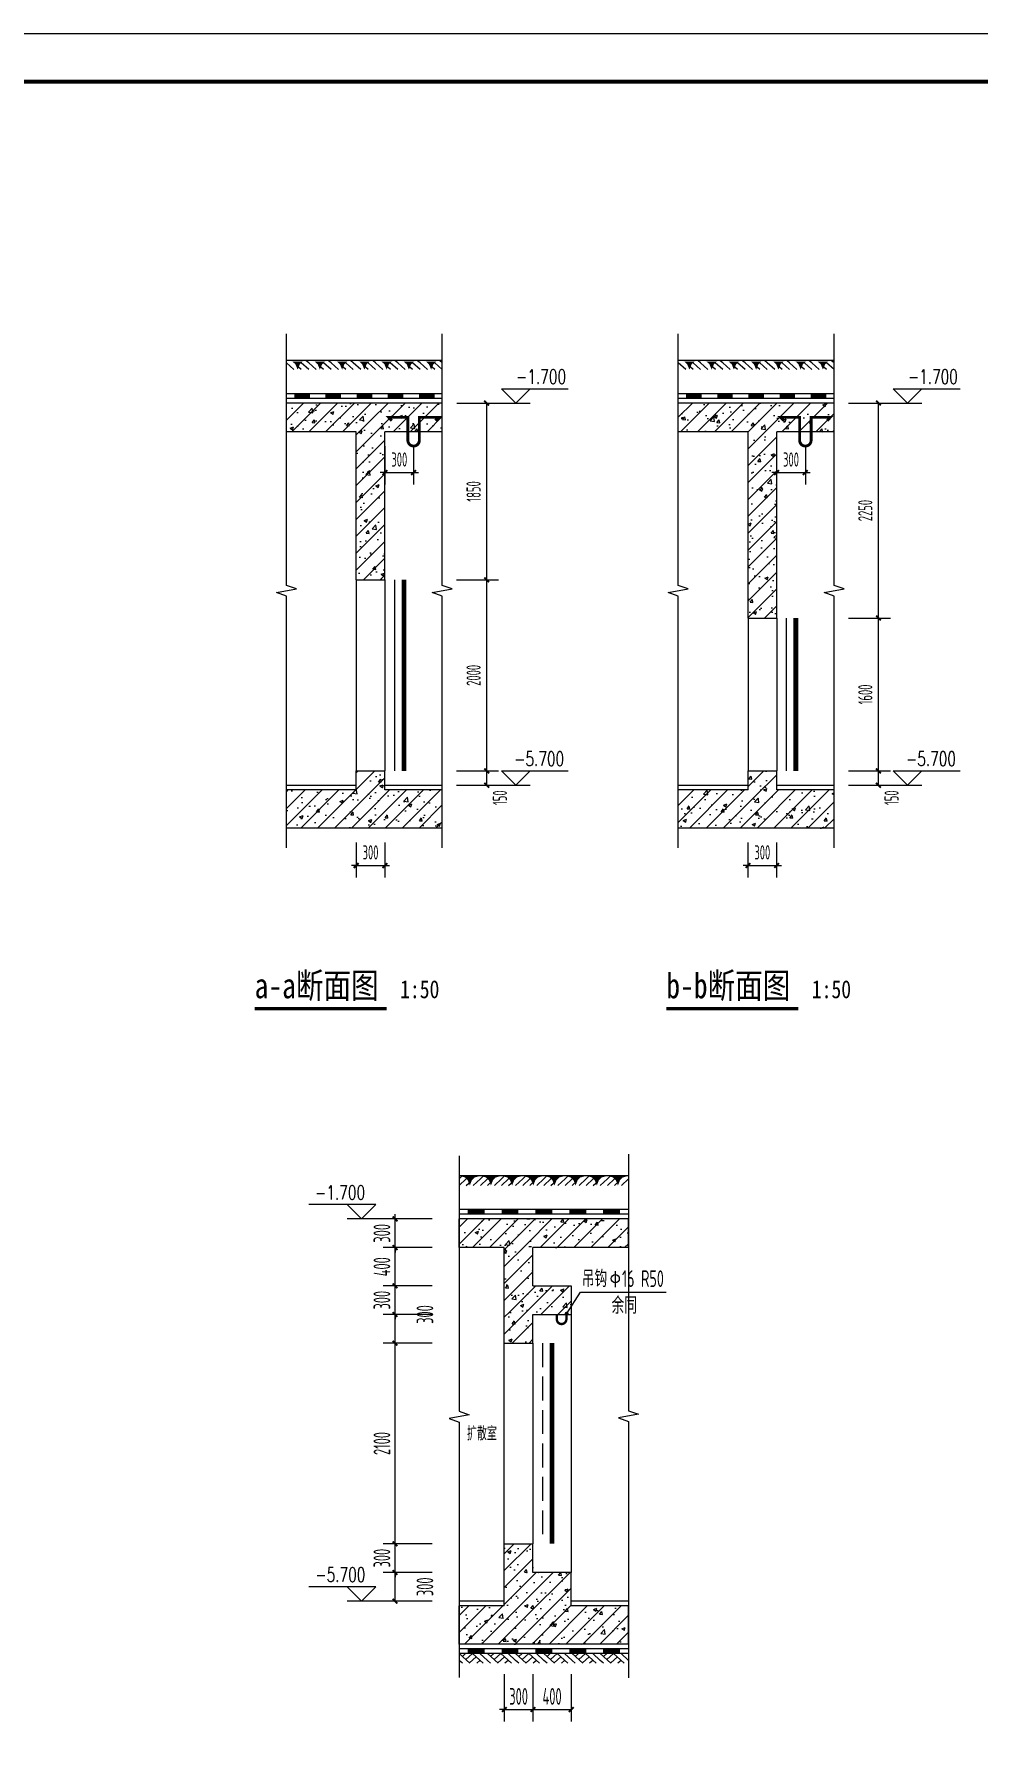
# Model space of a CAD drawing. Extents: x -473190 to 2138458, y -81875 to 2633646.
# Drawn here: x 1371582 to 1381456, y -10548 to 7225 of the extents above; entities that cross this region are included whole.
import ezdxf

# ---------------------------------------------------------------- set-up
doc = ezdxf.new("R2010")
doc.units = 0
doc.header["$LTSCALE"] = 1000
doc.linetypes.add('__DASH', pattern=[0.35, 0.25, -0.1])
for name, color, linetype in [('A-面层', 151, 'Continuous'), ('A_PLAN_DETAIL_zx', 41, 'Continuous'), ('DIM_LEAD', 3, 'Continuous'), ('DIM_SYMB', 3, 'Continuous'), ('ECA_TK', 7, 'Continuous'), ('PUB_DIM', 3, 'Continuous'), ('PUB_HATCH', 8, 'Continuous'), ('PUB_TEXT', 7, 'Continuous'), ('RF-M', 4, 'Continuous'), ('RF-QT', 30, 'Continuous'), ('RF-TC', 8, 'Continuous'), ('SURFACE', 6, 'Continuous'), ('tk', 7, 'Continuous'), ('TWT_DIM', 3, 'Continuous'), ('可见线', 7, 'Continuous')]:
    doc.layers.add(name, color=color, linetype=linetype)
doc.layers.add('RF-WZ', color=110, linetype='Continuous', lineweight=0)
doc.styles.add('_TCH_DIM', font='SIMPLEX', dxfattribs={"bigfont": 'GBCBIG'})
doc.styles.add('_TCH_DIM_T3', font='tssdeng.shx', dxfattribs={"width": 0.564706, "bigfont": '@@@tssdchn.shx'})
doc.styles.add('KING-1', font='GBENOR', dxfattribs={"bigfont": 'GBCBIG'})
doc.styles.add('TYDG_01', font='', dxfattribs={"width": 0.8})
doc.styles.add('TYDG_02', font='TSSDENG', dxfattribs={"width": 0.8, "bigfont": 'TSSDCHN'})
doc.styles.get('TYDG_01').set_extended_font_data('SimSun')
doc.dimstyles.new('_TCH_ARCH&&50', dxfattribs={"dimtxt": 175, "dimasz": 50, "dimexe": 125, "dimexo": 150, "dimgap": 50, "dimtad": 1, "dimdec": 0, "dimzin": 0, "dimdsep": 46, "dimtxsty": '_TCH_DIM_T3', "dimblk": 'ARCHTICK', "dimcen": 0.09, "dimclrt": 7, "dimazin": 2, "dimtfac": 1, "dimtdec": 0, "dimtix": 1, "dimtmove": 2, "dimatfit": 3, "dimfxl": 0, "dimtolj": 1, "dimtzin": 0, "dimarcsym": 0})
doc.dimstyles.new('_TWT_ARCH&&50', dxfattribs={"dimtxt": 148.75, "dimasz": 50, "dimexe": 125, "dimexo": 150, "dimgap": 63.125, "dimtad": 1, "dimdec": 0, "dimzin": 0, "dimdsep": 46, "dimtxsty": '_TCH_DIM_T3', "dimblk": 'ARCHTICK', "dimcen": 0.09, "dimclrt": 7, "dimazin": 2, "dimtfac": 1, "dimtdec": 0, "dimtix": 1, "dimtmove": 2, "dimatfit": 3, "dimfxl": 0, "dimtolj": 1, "dimtzin": 0, "dimarcsym": 0})
pattern_1 = [(45, (-477544.96, -71625.69), (-88.388348, 88.388348), []), (50, (-477544.96, -71625.7), (358.63009, -31.376067), [37.5, -412.5]), (355, (-477544.96, -71625.7), (-69.37567, 376.09607), [30, -330]), (100.4514, (-477515.08, -71628.3), (289.25469, 344.71977), [31.870095, -350.571056]), (46.1842, (-477544.96, -71525.7), (533.62052, -82.75951), [56.25, -618.75]), (96.6356, (-477500.5, -71532.6), (467.33135, 487.05894), [47.80514, -525.8565]), (351.1842, (-477544.96, -71525.7), (467.33097, 487.0593), [45, -495]), (21, (-477494.96, -71550.7), (298.453526, -201.309445), [37.5, -412.5]), (326, (-477494.96, -71550.7), (121.657666, 362.57502), [30, -330]), (71.4514, (-477470.1, -71567.47), (420.111314, 161.26525), [31.870095, -350.571056]), (37.5, (-477544.96, -71625.69), (6.079928, 166.446927), [0, -326, 0, -335, 0, -331.25]), (7.5, (-477544.96, -71625.69), (131.534769, 197.205856), [0, -191, 0, -318.5, 0, -126.25]), (327.5, (-477656.46, -71625.69), (266.911218, -11.277436), [0, -125, 0, -390, 0, -517.5]), (317.5, (-477706.46, -71625.7), (291.593085, 50.05249), [0, -162.5, 0, -259, 0, -367.5])]

# ---------------------------------------------------------------- blocks, each defined once
blk = doc.blocks.new('10B_A1E图框')
at = {"layer": 'ECA_TK'}
blk.add_lwpolyline([(0, 0), (841, 0), (841, 594), (0, 594)], close=True, dxfattribs=at)
at = {"layer": 'ECA_TK', "const_width": 0.8}
blk.add_lwpolyline([(831, 10), (831, 584), (18, 584), (18, 10)], close=True, dxfattribs=at)
blk = doc.blocks.new('_ArchTick')
at = {"color": 0, "linetype": 'ByBlock', "const_width": 0.4}
blk.add_lwpolyline([(-0.5, -0.5), (0.5, 0.5)], dxfattribs=at)
blk = doc.blocks.new('*D2060')
at = {"layer": 'Defpoints', "color": 0, "linetype": 'ByBlock', "transparency": 16777216}
for p in [(1375358, -5178), (1375898, -5178), (1375898, -5478)]:
    blk.add_point(p, dxfattribs=at)
at = {"layer": 'PUB_DIM', "color": 0, "linetype": 'ByBlock', "lineweight": -2, "transparency": 16777216}
for p, q in [((1375358, -5178), (1375358, -5128)), ((1375748, -5178), (1375233, -5178)), ((1375358, -5478), (1375358, -5178)), ((1375748, -5478), (1375233, -5478)), ((1375358, -5478), (1375358, -5528))]:
    blk.add_line(p, q, dxfattribs=at)
at = {"layer": 'PUB_DIM', "color": 0, "linetype": 'ByBlock', "lineweight": -2, "transparency": 16777216, "xscale": 50, "yscale": 50, "zscale": 50}
for p, rotation in [((1375358, -5178), 270), ((1375358, -5478), 90)]:
    blk.add_blockref('_ArchTick', p, dxfattribs=dict(at, rotation=rotation))
at = {"layer": 'PUB_DIM', "color": 7, "linetype": 'ByBlock', "transparency": 16777216, "insert": (1375221, -5328), "char_height": 175, "attachment_point": 5, "rotation": 90, "style": '_TCH_DIM_T3'}
blk.add_mtext('\\A1;300', dxfattribs=at)
blk = doc.blocks.new('*D2061')
at = {"layer": 'Defpoints', "color": 0, "linetype": 'ByBlock', "transparency": 16777216}
for p in [(1375358, -5478), (1375898, -5478), (1375898, -5878)]:
    blk.add_point(p, dxfattribs=at)
at = {"layer": 'PUB_DIM', "color": 0, "linetype": 'ByBlock', "lineweight": -2, "transparency": 16777216}
for p, q in [((1375748, -5478), (1375233, -5478)), ((1375358, -5878), (1375358, -5478)), ((1375748, -5878), (1375233, -5878))]:
    blk.add_line(p, q, dxfattribs=at)
at = {"layer": 'PUB_DIM', "color": 0, "linetype": 'ByBlock', "lineweight": -2, "transparency": 16777216, "xscale": 50, "yscale": 50, "zscale": 50}
for p, rotation in [((1375358, -5478), 90), ((1375358, -5878), 270)]:
    blk.add_blockref('_ArchTick', p, dxfattribs=dict(at, rotation=rotation))
at = {"layer": 'PUB_DIM', "color": 7, "linetype": 'ByBlock', "transparency": 16777216, "insert": (1375221, -5678), "char_height": 175, "attachment_point": 5, "rotation": 90, "style": '_TCH_DIM_T3'}
blk.add_mtext('\\A1;400', dxfattribs=at)
blk = doc.blocks.new('*D2062')
at = {"layer": 'Defpoints', "color": 0, "linetype": 'ByBlock', "transparency": 16777216}
for p in [(1375358, -5878), (1375898, -5878), (1375898, -6178)]:
    blk.add_point(p, dxfattribs=at)
at = {"layer": 'PUB_DIM', "color": 0, "linetype": 'ByBlock', "lineweight": -2, "transparency": 16777216}
for p, q in [((1375358, -5878), (1375358, -5828)), ((1375748, -5878), (1375233, -5878)), ((1375358, -6178), (1375358, -5878)), ((1375748, -6178), (1375233, -6178)), ((1375358, -6178), (1375358, -6228))]:
    blk.add_line(p, q, dxfattribs=at)
at = {"layer": 'PUB_DIM', "color": 0, "linetype": 'ByBlock', "lineweight": -2, "transparency": 16777216, "xscale": 50, "yscale": 50, "zscale": 50}
for p, rotation in [((1375358, -5878), 270), ((1375358, -6178), 90)]:
    blk.add_blockref('_ArchTick', p, dxfattribs=dict(at, rotation=rotation))
at = {"layer": 'PUB_DIM', "color": 7, "linetype": 'ByBlock', "transparency": 16777216, "insert": (1375221, -6028), "char_height": 175, "attachment_point": 5, "rotation": 90, "style": '_TCH_DIM_T3'}
blk.add_mtext('\\A1;300', dxfattribs=at)
blk = doc.blocks.new('*D2063')
at = {"layer": 'Defpoints', "color": 0, "linetype": 'ByBlock', "transparency": 16777216}
for p in [(1375358, -6178), (1375898, -6178), (1375898, -6478)]:
    blk.add_point(p, dxfattribs=at)
at = {"layer": 'PUB_DIM', "color": 0, "linetype": 'ByBlock', "lineweight": -2, "transparency": 16777216}
for p, q in [((1375748, -6178), (1375233, -6178)), ((1375358, -6478), (1375358, -6178)), ((1375748, -6478), (1375233, -6478))]:
    blk.add_line(p, q, dxfattribs=at)
at = {"layer": 'PUB_DIM', "color": 0, "linetype": 'ByBlock', "lineweight": -2, "transparency": 16777216, "xscale": 50, "yscale": 50, "zscale": 50}
for p, rotation in [((1375358, -6178), 90), ((1375358, -6478), 270)]:
    blk.add_blockref('_ArchTick', p, dxfattribs=dict(at, rotation=rotation))
at = {"layer": 'PUB_DIM', "color": 7, "linetype": 'ByBlock', "transparency": 16777216, "insert": (1375671, -6178), "char_height": 175, "attachment_point": 5, "rotation": 90, "style": '_TCH_DIM_T3'}
blk.add_mtext('\\A1;300', dxfattribs=at)
blk = doc.blocks.new('*D2064')
at = {"layer": 'Defpoints', "color": 0, "linetype": 'ByBlock', "transparency": 16777216}
for p in [(1375358, -6478), (1375898, -6478), (1375898, -8578)]:
    blk.add_point(p, dxfattribs=at)
at = {"layer": 'PUB_DIM', "color": 0, "linetype": 'ByBlock', "lineweight": -2, "transparency": 16777216}
for p, q in [((1375748, -6478), (1375233, -6478)), ((1375358, -8578), (1375358, -6478)), ((1375748, -8578), (1375233, -8578))]:
    blk.add_line(p, q, dxfattribs=at)
at = {"layer": 'PUB_DIM', "color": 0, "linetype": 'ByBlock', "lineweight": -2, "transparency": 16777216, "xscale": 50, "yscale": 50, "zscale": 50}
for p, rotation in [((1375358, -6478), 90), ((1375358, -8578), 270)]:
    blk.add_blockref('_ArchTick', p, dxfattribs=dict(at, rotation=rotation))
at = {"layer": 'PUB_DIM', "color": 7, "linetype": 'ByBlock', "transparency": 16777216, "insert": (1375221, -7528), "char_height": 175, "attachment_point": 5, "rotation": 90, "style": '_TCH_DIM_T3'}
blk.add_mtext('\\A1;2100', dxfattribs=at)
blk = doc.blocks.new('*D2065')
at = {"layer": 'Defpoints', "color": 0, "linetype": 'ByBlock', "transparency": 16777216}
for p in [(1375358, -8578), (1375898, -8578), (1375898, -8878)]:
    blk.add_point(p, dxfattribs=at)
at = {"layer": 'PUB_DIM', "color": 0, "linetype": 'ByBlock', "lineweight": -2, "transparency": 16777216}
for p, q in [((1375358, -8578), (1375358, -8528)), ((1375748, -8578), (1375233, -8578)), ((1375358, -8878), (1375358, -8578)), ((1375748, -8878), (1375233, -8878)), ((1375358, -8878), (1375358, -8928))]:
    blk.add_line(p, q, dxfattribs=at)
at = {"layer": 'PUB_DIM', "color": 0, "linetype": 'ByBlock', "lineweight": -2, "transparency": 16777216, "xscale": 50, "yscale": 50, "zscale": 50}
for p, rotation in [((1375358, -8578), 270), ((1375358, -8878), 90)]:
    blk.add_blockref('_ArchTick', p, dxfattribs=dict(at, rotation=rotation))
at = {"layer": 'PUB_DIM', "color": 7, "linetype": 'ByBlock', "transparency": 16777216, "insert": (1375221, -8728), "char_height": 175, "attachment_point": 5, "rotation": 90, "style": '_TCH_DIM_T3'}
blk.add_mtext('\\A1;300', dxfattribs=at)
blk = doc.blocks.new('*D2066')
at = {"layer": 'Defpoints', "color": 0, "linetype": 'ByBlock', "transparency": 16777216}
for p in [(1375358, -8878), (1375898, -8878), (1375898, -9178)]:
    blk.add_point(p, dxfattribs=at)
at = {"layer": 'PUB_DIM', "color": 0, "linetype": 'ByBlock', "lineweight": -2, "transparency": 16777216}
for p, q in [((1375748, -8878), (1375233, -8878)), ((1375358, -9178), (1375358, -8878)), ((1375748, -9178), (1375233, -9178))]:
    blk.add_line(p, q, dxfattribs=at)
at = {"layer": 'PUB_DIM', "color": 0, "linetype": 'ByBlock', "lineweight": -2, "transparency": 16777216, "xscale": 50, "yscale": 50, "zscale": 50}
for p, rotation in [((1375358, -8878), 90), ((1375358, -9178), 270)]:
    blk.add_blockref('_ArchTick', p, dxfattribs=dict(at, rotation=rotation))
at = {"layer": 'PUB_DIM', "color": 7, "linetype": 'ByBlock', "transparency": 16777216, "insert": (1375671, -9028), "char_height": 175, "attachment_point": 5, "rotation": 90, "style": '_TCH_DIM_T3'}
blk.add_mtext('\\A1;300', dxfattribs=at)
blk = doc.blocks.new('*D2067')
at = {"layer": 'Defpoints', "color": 0, "transparency": 16777216}
for p in [(1376801, -9794), (1377201, -9794), (1377201, -10312)]:
    blk.add_point(p, dxfattribs=at)
at = {"layer": 'PUB_DIM', "color": 0, "lineweight": -2, "transparency": 16777216}
for p, q in [((1376801, -9944), (1376801, -10437)), ((1377201, -9944), (1377201, -10437)), ((1376801, -10312), (1377201, -10312))]:
    blk.add_line(p, q, dxfattribs=at)
at = {"layer": 'PUB_DIM', "color": 0, "lineweight": -2, "transparency": 16777216, "xscale": 50, "yscale": 50, "zscale": 50, "rotation": 180}
blk.add_blockref('_ArchTick', (1376801, -10312), dxfattribs=at)
at = {"layer": 'PUB_DIM', "color": 0, "lineweight": -2, "transparency": 16777216, "xscale": 50, "yscale": 50, "zscale": 50}
blk.add_blockref('_ArchTick', (1377201, -10312), dxfattribs=at)
at = {"layer": 'PUB_DIM', "color": 7, "transparency": 16777216, "insert": (1377001, -10175), "char_height": 175, "attachment_point": 5, "style": '_TCH_DIM_T3'}
blk.add_mtext('\\A1;400', dxfattribs=at)
blk = doc.blocks.new('*D2068')
at = {"layer": 'Defpoints', "color": 0, "transparency": 16777216}
for p in [(1376501, -9794), (1376801, -9794), (1376801, -10312)]:
    blk.add_point(p, dxfattribs=at)
at = {"layer": 'PUB_DIM', "color": 0, "lineweight": -2, "transparency": 16777216}
for p, q in [((1376501, -9944), (1376501, -10437)), ((1376801, -9944), (1376801, -10437)), ((1376501, -10312), (1376451, -10312)), ((1376501, -10312), (1376801, -10312)), ((1376801, -10312), (1376851, -10312))]:
    blk.add_line(p, q, dxfattribs=at)
at = {"layer": 'PUB_DIM', "color": 0, "lineweight": -2, "transparency": 16777216, "xscale": 50, "yscale": 50, "zscale": 50}
blk.add_blockref('_ArchTick', (1376501, -10312), dxfattribs=at)
at = {"layer": 'PUB_DIM', "color": 0, "lineweight": -2, "transparency": 16777216, "xscale": 50, "yscale": 50, "zscale": 50, "rotation": 180}
blk.add_blockref('_ArchTick', (1376801, -10312), dxfattribs=at)
at = {"layer": 'PUB_DIM', "color": 7, "transparency": 16777216, "insert": (1376651, -10175), "char_height": 175, "attachment_point": 5, "style": '_TCH_DIM_T3'}
blk.add_mtext('\\A1;300', dxfattribs=at)
blk = doc.blocks.new('*D2077')
at = {"layer": 'Defpoints', "color": 0, "transparency": 16777216}
for p in [(1374952, -1088), (1375252, -1088), (1375252, -1478)]:
    blk.add_point(p, dxfattribs=at)
at = {"layer": 'TWT_DIM', "color": 0, "lineweight": -2, "transparency": 16777216}
for p, q in [((1374952, -1238), (1374952, -1603)), ((1375252, -1238), (1375252, -1603)), ((1374952, -1478), (1374902, -1478)), ((1374952, -1478), (1375252, -1478)), ((1375252, -1478), (1375302, -1478))]:
    blk.add_line(p, q, dxfattribs=at)
at = {"layer": 'TWT_DIM', "color": 0, "lineweight": -2, "transparency": 16777216, "xscale": 50, "yscale": 50, "zscale": 50}
for p, rotation in [((1374952, -1478), 359.999440884837), ((1375252, -1478), 179.999440884837)]:
    blk.add_blockref('_ArchTick', p, dxfattribs=dict(at, rotation=rotation))
at = {"layer": 'TWT_DIM', "color": 7, "transparency": 16777216, "insert": (1375102, -1341), "char_height": 148.8, "attachment_point": 5, "rotation": 359.9994, "style": '_TCH_DIM_T3'}
blk.add_mtext('\\A1;300', dxfattribs=at)
blk = doc.blocks.new('*D2078')
at = {"layer": 'Defpoints', "color": 0, "transparency": 16777216}
for p in [(1375852, -488), (1376317, -488), (1375852, -638)]:
    blk.add_point(p, dxfattribs=at)
at = {"layer": 'TWT_DIM', "color": 0, "lineweight": -2, "transparency": 16777216}
for p, q in [((1376002, -488), (1376442, -488)), ((1376317, -638), (1376317, -488)), ((1376002, -638), (1376442, -638))]:
    blk.add_line(p, q, dxfattribs=at)
at = {"layer": 'TWT_DIM', "color": 0, "lineweight": -2, "transparency": 16777216, "xscale": 50, "yscale": 50, "zscale": 50}
for p, rotation in [((1376317, -488), 89.99945654513287), ((1376317, -638), 269.9994565451329)]:
    blk.add_blockref('_ArchTick', p, dxfattribs=dict(at, rotation=rotation))
at = {"layer": 'TWT_DIM', "color": 7, "transparency": 16777216, "insert": (1376455, -769), "char_height": 148.8, "attachment_point": 5, "rotation": 89.9995, "style": '_TCH_DIM_T3'}
blk.add_mtext('\\A1;150', dxfattribs=at)
blk = doc.blocks.new('*D2079')
at = {"layer": 'Defpoints', "color": 0, "transparency": 16777216}
for p in [(1375852, 1512), (1376317, 1512), (1375852, -488)]:
    blk.add_point(p, dxfattribs=at)
at = {"layer": 'TWT_DIM', "color": 0, "lineweight": -2, "transparency": 16777216}
for p, q in [((1376002, 1512), (1376442, 1512)), ((1376317, -488), (1376317, 1512)), ((1376002, -488), (1376442, -488))]:
    blk.add_line(p, q, dxfattribs=at)
at = {"layer": 'TWT_DIM', "color": 0, "lineweight": -2, "transparency": 16777216, "xscale": 50, "yscale": 50, "zscale": 50}
for p, rotation in [((1376317, 1512), 89.99945654511446), ((1376317, -488), 269.9994565451145)]:
    blk.add_blockref('_ArchTick', p, dxfattribs=dict(at, rotation=rotation))
at = {"layer": 'TWT_DIM', "color": 7, "transparency": 16777216, "insert": (1376180, 512), "char_height": 148.8, "attachment_point": 5, "rotation": 89.9995, "style": '_TCH_DIM_T3'}
blk.add_mtext('\\A1;2000', dxfattribs=at)
blk = doc.blocks.new('*D2080')
at = {"layer": 'Defpoints', "color": 0, "transparency": 16777216}
for p in [(1375853, 3362), (1376317, 3362), (1375852, 1512)]:
    blk.add_point(p, dxfattribs=at)
at = {"layer": 'TWT_DIM', "color": 0, "lineweight": -2, "transparency": 16777216}
for p, q in [((1376003, 3362), (1376442, 3362)), ((1376317, 1512), (1376317, 3362)), ((1376002, 1512), (1376442, 1512))]:
    blk.add_line(p, q, dxfattribs=at)
at = {"layer": 'TWT_DIM', "color": 0, "lineweight": -2, "transparency": 16777216, "xscale": 50, "yscale": 50, "zscale": 50}
for p, rotation in [((1376317, 3362), 89.99945654511966), ((1376317, 1512), 269.9994565451196)]:
    blk.add_blockref('_ArchTick', p, dxfattribs=dict(at, rotation=rotation))
at = {"layer": 'TWT_DIM', "color": 7, "transparency": 16777216, "insert": (1376180, 2437), "char_height": 148.8, "attachment_point": 5, "rotation": 89.9995, "style": '_TCH_DIM_T3'}
blk.add_mtext('\\A1;1850', dxfattribs=at)
blk = doc.blocks.new('*D2081')
at = {"layer": 'Defpoints', "color": 0, "transparency": 16777216}
for p in [(1375253, 3062), (1375552, 3062), (1375552, 2634)]:
    blk.add_point(p, dxfattribs=at)
at = {"layer": 'TWT_DIM', "color": 0, "lineweight": -2, "transparency": 16777216}
for p, q in [((1375253, 2912), (1375253, 2509)), ((1375552, 2912), (1375552, 2509)), ((1375253, 2634), (1375203, 2634)), ((1375253, 2634), (1375552, 2634)), ((1375552, 2634), (1375603, 2634))]:
    blk.add_line(p, q, dxfattribs=at)
at = {"layer": 'TWT_DIM', "color": 0, "lineweight": -2, "transparency": 16777216, "xscale": 50, "yscale": 50, "zscale": 50}
for p, rotation in [((1375253, 2634), 359.99944147306), ((1375552, 2634), 179.99944147306)]:
    blk.add_blockref('_ArchTick', p, dxfattribs=dict(at, rotation=rotation))
at = {"layer": 'TWT_DIM', "color": 7, "transparency": 16777216, "insert": (1375403, 2771), "char_height": 148.8, "attachment_point": 5, "rotation": 359.9994, "style": '_TCH_DIM_T3'}
blk.add_mtext('\\A1;300', dxfattribs=at)
blk = doc.blocks.new('*D2102')
at = {"layer": 'Defpoints', "color": 0, "transparency": 16777216}
for p in [(1379050, -1088), (1379350, -1088), (1379350, -1478)]:
    blk.add_point(p, dxfattribs=at)
at = {"layer": 'TWT_DIM', "color": 0, "lineweight": -2, "transparency": 16777216}
for p, q in [((1379050, -1238), (1379050, -1603)), ((1379350, -1238), (1379350, -1603)), ((1379050, -1478), (1379000, -1478)), ((1379050, -1478), (1379350, -1478)), ((1379350, -1478), (1379400, -1478))]:
    blk.add_line(p, q, dxfattribs=at)
at = {"layer": 'TWT_DIM', "color": 0, "lineweight": -2, "transparency": 16777216, "xscale": 50, "yscale": 50, "zscale": 50}
for p, rotation in [((1379050, -1478), 359.999440884837), ((1379350, -1478), 179.999440884837)]:
    blk.add_blockref('_ArchTick', p, dxfattribs=dict(at, rotation=rotation))
at = {"layer": 'TWT_DIM', "color": 7, "transparency": 16777216, "insert": (1379200, -1341), "char_height": 148.8, "attachment_point": 5, "rotation": 359.9994, "style": '_TCH_DIM_T3'}
blk.add_mtext('\\A1;300', dxfattribs=at)
blk = doc.blocks.new('*D2103')
at = {"layer": 'Defpoints', "color": 0, "transparency": 16777216}
for p in [(1379950, -488), (1380415, -488), (1379950, -638)]:
    blk.add_point(p, dxfattribs=at)
at = {"layer": 'TWT_DIM', "color": 0, "lineweight": -2, "transparency": 16777216}
for p, q in [((1380100, -488), (1380540, -488)), ((1380415, -638), (1380415, -488)), ((1380100, -638), (1380540, -638))]:
    blk.add_line(p, q, dxfattribs=at)
at = {"layer": 'TWT_DIM', "color": 0, "lineweight": -2, "transparency": 16777216, "xscale": 50, "yscale": 50, "zscale": 50}
for p, rotation in [((1380415, -488), 89.99945654513287), ((1380415, -638), 269.9994565451329)]:
    blk.add_blockref('_ArchTick', p, dxfattribs=dict(at, rotation=rotation))
at = {"layer": 'TWT_DIM', "color": 7, "transparency": 16777216, "insert": (1380552, -769), "char_height": 148.8, "attachment_point": 5, "rotation": 89.9995, "style": '_TCH_DIM_T3'}
blk.add_mtext('\\A1;150', dxfattribs=at)
blk = doc.blocks.new('*D2104')
at = {"layer": 'Defpoints', "color": 0, "transparency": 16777216}
for p in [(1379950, 1112), (1380415, 1112), (1379950, -488)]:
    blk.add_point(p, dxfattribs=at)
at = {"layer": 'TWT_DIM', "color": 0, "lineweight": -2, "transparency": 16777216}
for p, q in [((1380100, 1112), (1380540, 1112)), ((1380415, -488), (1380415, 1112)), ((1380100, -488), (1380540, -488))]:
    blk.add_line(p, q, dxfattribs=at)
at = {"layer": 'TWT_DIM', "color": 0, "lineweight": -2, "transparency": 16777216, "xscale": 50, "yscale": 50, "zscale": 50}
for p, rotation in [((1380415, 1112), 89.99945654511953), ((1380415, -488), 269.9994565451195)]:
    blk.add_blockref('_ArchTick', p, dxfattribs=dict(at, rotation=rotation))
at = {"layer": 'TWT_DIM', "color": 7, "transparency": 16777216, "insert": (1380277, 312), "char_height": 148.8, "attachment_point": 5, "rotation": 89.9995, "style": '_TCH_DIM_T3'}
blk.add_mtext('\\A1;1600', dxfattribs=at)
blk = doc.blocks.new('*D2105')
at = {"layer": 'Defpoints', "color": 0, "transparency": 16777216}
for p in [(1379950, 3362), (1380415, 3362), (1379950, 1112)]:
    blk.add_point(p, dxfattribs=at)
at = {"layer": 'TWT_DIM', "color": 0, "lineweight": -2, "transparency": 16777216}
for p, q in [((1380100, 3362), (1380540, 3362)), ((1380415, 1112), (1380415, 3362)), ((1380100, 1112), (1380540, 1112))]:
    blk.add_line(p, q, dxfattribs=at)
at = {"layer": 'TWT_DIM', "color": 0, "lineweight": -2, "transparency": 16777216, "xscale": 50, "yscale": 50, "zscale": 50}
for p, rotation in [((1380415, 3362), 89.99945654511514), ((1380415, 1112), 269.9994565451152)]:
    blk.add_blockref('_ArchTick', p, dxfattribs=dict(at, rotation=rotation))
at = {"layer": 'TWT_DIM', "color": 7, "transparency": 16777216, "insert": (1380277, 2237), "char_height": 148.8, "attachment_point": 5, "rotation": 89.9995, "style": '_TCH_DIM_T3'}
blk.add_mtext('\\A1;2250', dxfattribs=at)
blk = doc.blocks.new('*D2106')
at = {"layer": 'Defpoints', "color": 0, "transparency": 16777216}
for p in [(1379350, 3062), (1379650, 3062), (1379650, 2634)]:
    blk.add_point(p, dxfattribs=at)
at = {"layer": 'TWT_DIM', "color": 0, "lineweight": -2, "transparency": 16777216}
for p, q in [((1379350, 2912), (1379350, 2509)), ((1379650, 2912), (1379650, 2509)), ((1379350, 2634), (1379300, 2634)), ((1379350, 2634), (1379650, 2634)), ((1379650, 2634), (1379700, 2634))]:
    blk.add_line(p, q, dxfattribs=at)
at = {"layer": 'TWT_DIM', "color": 0, "lineweight": -2, "transparency": 16777216, "xscale": 50, "yscale": 50, "zscale": 50}
for p, rotation in [((1379350, 2634), 359.99944147306), ((1379650, 2634), 179.99944147306)]:
    blk.add_blockref('_ArchTick', p, dxfattribs=dict(at, rotation=rotation))
at = {"layer": 'TWT_DIM', "color": 7, "transparency": 16777216, "insert": (1379500, 2771), "char_height": 148.8, "attachment_point": 5, "rotation": 359.9994, "style": '_TCH_DIM_T3'}
blk.add_mtext('\\A1;300', dxfattribs=at)
blk = doc.blocks.new('$LinePat$自然土壤')
at = {"color": 0}
for p, q in [((0, -90), (71, -19)), ((0, -300), (211, -89)), ((210, -300), (286, -224)), ((420, -300), (630, -90))]:
    blk.add_line(p, q, dxfattribs=at)
for points in [[(0, 0), (630, 0), (168, -45), (462, -45)], [(168, -45), (462, -45), (252, -132), (378, -132)], [(252, -132), (378, -132), (315, -300)]]:
    blk.add_solid(points, dxfattribs=at)
blk = doc.blocks.new('$LinePat$防水层2')
at = {"color": 0}
blk.add_line((0, 0), (600, 0), dxfattribs=at)
blk.add_solid([(150, 0), (450, 0), (150, -100), (450, -100)], dxfattribs=at)
blk = doc.blocks.new('$LinePat$素土夯实')
at = {"color": 0}
for p, q in [((0, -210), (210, 0)), ((120, -300), (420, 0)), ((420, 0), (608, -188)), ((495, -300), (795, 0)), ((615, 0), (705, -90)), ((210, -210), (300, -300)), ((315, -105), (502, -293)), ((705, -300), (795, -210))]:
    blk.add_line(p, q, dxfattribs=at)

msp = doc.modelspace()

# ---------------------------------------------------------------- hatches: boundary and pattern name
at = {"layer": 'PUB_HATCH'}
h = msp.add_hatch(dxfattribs=at)
h.set_pattern_fill('钢筋混凝土', color=256, scale=50, style=0)
h.set_pattern_definition(pattern_1)
h.paths.add_polyline_path([(1375102.5, 3162.1), (1375102.5, 3362.1), (1374222.9, 3362.1), (1374222.9, 3062.1), (1374952.5, 3062.1)])
h = msp.add_hatch(dxfattribs=at)
h.set_pattern_fill('钢筋混凝土', color=256, scale=50, style=0)
h.set_pattern_definition(pattern_1)
h.paths.add_polyline_path([(1375852.5, 3362.1), (1375102.5, 3362.1), (1375102.5, 3162.1), (1375252.5, 3062.1), (1375852.5, 3062.1)])
h = msp.add_hatch(dxfattribs=at)
h.set_pattern_fill('钢筋混凝土', color=256, scale=50, style=0)
h.set_pattern_definition(pattern_1)
h.paths.add_polyline_path([(1379200.4, 3162.1), (1379200.4, 3362.1), (1378320.8, 3362.1), (1378320.8, 3062.1), (1379050.4, 3062.1)])
h = msp.add_hatch(dxfattribs=at)
h.set_pattern_fill('钢筋混凝土', color=256, scale=50, style=0)
h.set_pattern_definition(pattern_1)
h.paths.add_polyline_path([(1379950.4, 3362.1), (1379200.4, 3362.1), (1379200.4, 3162.1), (1379350.4, 3062.1), (1379950.4, 3062.1)])
h = msp.add_hatch(dxfattribs=at)
h.set_pattern_fill('钢筋混凝土', color=256, scale=50, style=0)
h.set_pattern_definition(pattern_1)
h.paths.add_polyline_path([(1375252.5, 1512.1), (1375252.5, 3062.1), (1375102.5, 3162.1), (1374952.5, 3062.1), (1374952.5, 1512.1)])
h = msp.add_hatch(dxfattribs=at)
h.set_pattern_fill('钢筋混凝土', color=256, scale=50, style=0)
h.set_pattern_definition(pattern_1)
h.paths.add_polyline_path([(1379350.4, 1112.1), (1379350.4, 3062.1), (1379200.4, 3162.1), (1379050.4, 3062.1), (1379050.4, 1112.1)])
h = msp.add_hatch(dxfattribs=at)
h.set_pattern_fill('钢筋混凝土', color=256, scale=50, style=0)
h.set_pattern_definition(pattern_1)
h.paths.add_polyline_path([(1375102.5, -821.3), (1375252.5, -687.9), (1375252.5, -487.9), (1374952.5, -487.9), (1374952.5, -687.9)])
h = msp.add_hatch(dxfattribs=at)
h.set_pattern_fill('钢筋混凝土', color=256, scale=50, style=0)
h.set_pattern_definition(pattern_1)
h.paths.add_polyline_path([(1379200.4, -821.3), (1379350.4, -687.9), (1379350.4, -487.9), (1379050.4, -487.9), (1379050.4, -687.9)])
h = msp.add_hatch(dxfattribs=at)
h.set_pattern_fill('钢筋混凝土', color=256, scale=50, style=0)
h.set_pattern_definition(pattern_1)
h.paths.add_polyline_path([(1375102.5, -821.3), (1374952.5, -687.9), (1374222.9, -687.9), (1374222.9, -1087.9), (1375102.5, -1087.9)])
h = msp.add_hatch(dxfattribs=at)
h.set_pattern_fill('钢筋混凝土', color=256, scale=50, style=0)
h.set_pattern_definition(pattern_1)
h.paths.add_polyline_path([(1375852.5, -687.9), (1375252.5, -687.9), (1375102.5, -821.3), (1375102.5, -1087.9), (1375852.5, -1087.9)])
h = msp.add_hatch(dxfattribs=at)
h.set_pattern_fill('钢筋混凝土', color=256, scale=50, style=0)
h.set_pattern_definition(pattern_1)
h.paths.add_polyline_path([(1379200.4, -821.3), (1379050.4, -687.9), (1378320.8, -687.9), (1378320.8, -1087.9), (1379200.4, -1087.9)])
h = msp.add_hatch(dxfattribs=at)
h.set_pattern_fill('钢筋混凝土', color=256, scale=50, style=0)
h.set_pattern_definition(pattern_1)
h.paths.add_polyline_path([(1379950.4, -687.9), (1379350.4, -687.9), (1379200.4, -821.3), (1379200.4, -1087.9), (1379950.4, -1087.9)])
h = msp.add_hatch(dxfattribs=at)
h.set_pattern_fill('钢筋混凝土', color=256, scale=50, style=0)
h.set_pattern_definition(pattern_1)
h.paths.add_polyline_path([(1376600.5, -5377.6), (1376500.5, -5177.6), (1376029.5, -5177.6), (1376029.5, -5477.6), (1376500.5, -5477.6)])
h = msp.add_hatch(dxfattribs=at)
h.set_pattern_fill('钢筋混凝土', color=256, scale=50, style=0)
h.set_pattern_definition(pattern_1)
h.paths.add_polyline_path([(1377800.5, -5177.6), (1376500.5, -5177.6), (1376600.5, -5377.6), (1376800.5, -5477.6), (1377800.5, -5477.6)])
h = msp.add_hatch(dxfattribs=at)
h.set_pattern_fill('钢筋混凝土', color=256, scale=50, style=0)
h.set_pattern_definition(pattern_1)
h.paths.add_polyline_path([(1376700.5, -6077.6), (1376800.5, -5877.6), (1376800.5, -5477.6), (1376600.5, -5377.6), (1376500.5, -5477.6), (1376500.5, -6177.6)])
h = msp.add_hatch(dxfattribs=at)
h.set_pattern_fill('钢筋混凝土', color=256, scale=50, style=0)
h.set_pattern_definition(pattern_1)
h.paths.add_polyline_path([(1376700.5, -6077.6), (1376800.5, -6177.6), (1377200.5, -6177.6), (1377200.5, -5877.6), (1376800.5, -5877.6)])
h = msp.add_hatch(dxfattribs=at)
h.set_pattern_fill('钢筋混凝土', color=256, scale=50, style=0)
h.set_pattern_definition(pattern_1)
h.paths.add_polyline_path([(1376800.5, -6477.6), (1376800.5, -6177.6), (1376700.5, -6077.6), (1376500.5, -6177.6), (1376500.5, -6477.6)])
h = msp.add_hatch(dxfattribs=at)
h.set_pattern_fill('钢筋混凝土', color=256, scale=50, style=0)
h.set_pattern_definition(pattern_1)
h.paths.add_polyline_path([(1376500.5, -8877.6), (1376800.5, -8877.6), (1376800.5, -8577.6), (1376500.5, -8577.6)])
h = msp.add_hatch(dxfattribs=at)
h.set_pattern_fill('钢筋混凝土', color=256, scale=50, style=0)
h.set_pattern_definition(pattern_1)
h.paths.add_polyline_path([(1376733.9, -9360.9), (1377200.5, -9227.6), (1377200.5, -8877.6), (1376500.5, -8877.6), (1376500.5, -9227.6)])
h = msp.add_hatch(dxfattribs=at)
h.set_pattern_fill('钢筋混凝土', color=256, scale=50, style=0)
h.set_pattern_definition(pattern_1)
h.paths.add_polyline_path([(1376733.9, -9360.9), (1376500.5, -9227.6), (1376029.5, -9227.6), (1376029.5, -9627.6), (1376500.5, -9627.6)])
h = msp.add_hatch(dxfattribs=at)
h.set_pattern_fill('钢筋混凝土', color=256, scale=50, style=0)
h.set_pattern_definition(pattern_1)
h.paths.add_polyline_path([(1377800.5, -9227.6), (1377200.5, -9227.6), (1376733.9, -9360.9), (1376500.5, -9627.6), (1377800.5, -9627.6)])

# ---------------------------------------------------------------- linework, layer by layer
at = {"layer": 'A-面层'}
for points in [[(1374222.9, -637.9), (1374952.5, -637.9)], [(1375252.5, -637.9), (1375852.5, -637.9)], [(1378320.8, -637.9), (1379050.4, -637.9)], [(1379350.4, -637.9), (1379950.4, -637.9)]]:
    msp.add_lwpolyline(points, dxfattribs=at)
at = {"layer": 'A_PLAN_DETAIL_zx', "const_width": 30}
for points in [[(1375324.7, 3178.9), (1375292.5, 3212.1), (1375492.5, 3212.1), (1375492.5, 2972.1, 1), (1375612.5, 2972.1), (1375612.5, 3212.1), (1375812.5, 3212.1), (1375780.3, 3178.9)], [(1379422.6, 3178.9), (1379390.4, 3212.1), (1379590.4, 3212.1), (1379590.4, 2972.1, 1), (1379710.4, 2972.1), (1379710.4, 3212.1), (1379910.4, 3212.1), (1379878.3, 3178.9)]]:
    msp.add_lwpolyline(points, format="xyb", dxfattribs=at)
at = {"layer": 'A_PLAN_DETAIL_zx', "const_width": 25, "elevation": 0}
msp.add_lwpolyline([(1377050.5, -6177.8), (1377050.5, -6227.6, 1), (1377150.5, -6227.6), (1377150.5, -6177.8)], format="xyb", dxfattribs=at)
at = {"layer": 'DIM_LEAD'}
for p, q in [((1377153.7, -6168.3), (1377298, -5942.7)), ((1377153.7, -6168.3), (1377298, -5942.7)), ((1377298, -5942.7), (1378194.8, -5942.7))]:
    msp.add_line(p, q, dxfattribs=at)
at = {"layer": 'DIM_LEAD', "const_width": 20}
msp.add_lwpolyline([(1377148.4, -6176.7, 1), (1377159.1, -6159.9, 1)], format="xyb", close=True, dxfattribs=at)
msp.add_lwpolyline([(1377148.4, -6176.7, 1), (1377159.1, -6159.9, 1)], format="xyb", close=True, dxfattribs=at)
at = {"layer": 'DIM_SYMB'}
for points in [[(1374222.9, -1292.1), (1374222.9, 1341.4), (1374117.9, 1379.6), (1374327.9, 1416.6), (1374222.9, 1453.9), (1374222.9, 4087.3)], [(1375852.5, -1292.1), (1375852.5, 1341.3), (1375747.5, 1379.6), (1375957.5, 1416.6), (1375852.5, 1453.8), (1375852.5, 4087.3)], [(1378320.8, -1292.1), (1378320.8, 1341.4), (1378215.8, 1379.6), (1378425.8, 1416.6), (1378320.8, 1453.9), (1378320.8, 4087.3)], [(1379950.4, -1292.1), (1379950.4, 1341.3), (1379845.4, 1379.6), (1380055.4, 1416.6), (1379950.4, 1453.8), (1379950.4, 4087.3)], [(1376029.5, -4517.3), (1376029.5, -7191.3), (1376134.5, -7229.5), (1375924.5, -7266.6), (1376029.5, -7303.8), (1376029.5, -9977.8)], [(1377800.5, -4499.9), (1377800.5, -7184.4), (1377905.5, -7222.6), (1377695.5, -7259.6), (1377800.5, -7296.9), (1377800.5, -9981.3)]]:
    msp.add_lwpolyline(points, dxfattribs=at)
at = {"layer": 'DIM_SYMB', "lineweight": -3, "const_width": 35}
for points in [[(1373889.7, -2975.8), (1375271.1, -2975.8)], [(1378196.1, -2975.8), (1379577.5, -2975.8)]]:
    msp.add_lwpolyline(points, dxfattribs=at)
at = {"layer": 'PUB_DIM'}
for p, q in [((1376620.4, 3362.1), (1376470.4, 3512.1)), ((1376470.4, 3512.1), (1377170.4, 3512.1)), ((1376620.4, 3362.1), (1376770.4, 3512.1)), ((1380718.3, 3362.1), (1380568.3, 3512.1)), ((1380568.3, 3512.1), (1381268.3, 3512.1)), ((1380718.3, 3362.1), (1380868.3, 3512.1)), ((1376270.4, 3362.1), (1376770.4, 3362.1)), ((1380368.3, 3362.1), (1380868.3, 3362.1)), ((1376620.4, -637.9), (1376470.4, -487.9)), ((1376470.4, -487.9), (1377170.4, -487.9)), ((1376620.4, -637.9), (1376770.4, -487.9)), ((1380718.3, -637.9), (1380568.3, -487.9)), ((1380568.3, -487.9), (1381268.3, -487.9)), ((1380718.3, -637.9), (1380868.3, -487.9)), ((1376270.4, -637.9), (1376770.4, -637.9)), ((1380368.3, -637.9), (1380868.3, -637.9)), ((1375158.3, -5027.6), (1374458.3, -5027.6)), ((1375008.3, -5177.6), (1374858.3, -5027.6)), ((1375008.3, -5177.6), (1375158.3, -5027.6)), ((1375358.3, -5177.6), (1374858.3, -5177.6)), ((1375158.3, -9027.6), (1374458.3, -9027.6)), ((1375008.3, -9177.6), (1374858.3, -9027.6)), ((1375008.3, -9177.6), (1375158.3, -9027.6)), ((1375358.3, -9177.6), (1374858.3, -9177.6))]:
    msp.add_line(p, q, dxfattribs=at)
at = {"layer": 'PUB_TEXT'}
msp.add_line((1377662.2, -5724), (1377662.2, -5890.2), dxfattribs=at)
msp.add_circle((1377662.2, -5802.7), 42, dxfattribs=at)
at = {"layer": 'RF-M'}
for p, q in [((1374952.5, 1512.1), (1374952.5, -487.9)), ((1375252.5, 1512.1), (1375252.5, -487.9)), ((1375352.5, 1512.1), (1375352.5, -487.9)), ((1375452.5, 1512.1), (1375452.5, -487.9)), ((1379050.4, 1112.1), (1379050.4, -487.9)), ((1379350.4, 1112.1), (1379350.4, -487.9)), ((1379450.4, 1112.1), (1379450.4, -487.9)), ((1379550.4, 1112.1), (1379550.4, -487.9)), ((1376500.5, -8577.6), (1376500.5, -6477.6)), ((1376800.5, -6477.6), (1376800.5, -8577.6))]:
    msp.add_line(p, q, dxfattribs=at)
at = {"layer": 'RF-M', "linetype": '__DASH'}
msp.add_line((1376900.5, -6477.6), (1376900.5, -8577.6), dxfattribs=at)
at = {"layer": 'RF-M', "const_width": 50}
for points in [[(1375452.5, 1512.1), (1375452.5, -487.9)], [(1379550.4, 1112.1), (1379550.4, -487.9)], [(1377000.5, -6477.6), (1377000.5, -8577.6)]]:
    msp.add_lwpolyline(points, dxfattribs=at)
at = {"layer": 'RF-QT'}
for p, q in [((1375102.5, 3362.1), (1374222.9, 3362.1)), ((1374222.9, 3062.1), (1374222.9, 3362.1)), ((1375852.5, 3362.1), (1375102.5, 3362.1)), ((1375852.5, 3062.1), (1375852.5, 3362.1)), ((1379200.4, 3362.1), (1378320.8, 3362.1)), ((1378320.8, 3062.1), (1378320.8, 3362.1)), ((1379950.4, 3362.1), (1379200.4, 3362.1)), ((1379950.4, 3062.1), (1379950.4, 3362.1)), ((1374952.5, 3062.1), (1374222.9, 3062.1)), ((1374952.5, 1512.1), (1374952.5, 3062.1)), ((1375852.5, 3062.1), (1375252.5, 3062.1)), ((1375252.5, 1512.1), (1375252.5, 3062.1)), ((1379050.4, 3062.1), (1378320.8, 3062.1)), ((1379050.4, 1112.1), (1379050.4, 3062.1)), ((1379950.4, 3062.1), (1379350.4, 3062.1)), ((1379350.4, 1112.1), (1379350.4, 3062.1)), ((1374952.5, 1512.1), (1375252.5, 1512.1)), ((1379050.4, 1112.1), (1379350.4, 1112.1)), ((1374952.5, -687.9), (1374952.5, -487.9)), ((1374952.5, -487.9), (1375252.5, -487.9)), ((1375252.5, -687.9), (1375252.5, -487.9)), ((1379050.4, -687.9), (1379050.4, -487.9)), ((1379050.4, -487.9), (1379350.4, -487.9)), ((1379350.4, -687.9), (1379350.4, -487.9)), ((1374952.5, -687.9), (1374222.9, -687.9)), ((1374222.9, -1087.9), (1374222.9, -687.9)), ((1375852.5, -687.9), (1375252.5, -687.9)), ((1375852.5, -1087.9), (1375852.5, -687.9)), ((1379050.4, -687.9), (1378320.8, -687.9)), ((1378320.8, -1087.9), (1378320.8, -687.9)), ((1379950.4, -687.9), (1379350.4, -687.9)), ((1379950.4, -1087.9), (1379950.4, -687.9)), ((1375102.5, -1087.9), (1374222.9, -1087.9)), ((1375852.5, -1087.9), (1375102.5, -1087.9)), ((1379200.4, -1087.9), (1378320.8, -1087.9)), ((1379950.4, -1087.9), (1379200.4, -1087.9)), ((1376500.5, -5177.6), (1376029.5, -5177.6)), ((1376029.5, -5477.6), (1376029.5, -5177.6)), ((1377800.5, -5177.6), (1376500.5, -5177.6)), ((1377800.5, -5477.6), (1377800.5, -5177.6)), ((1376500.5, -5477.6), (1376029.5, -5477.6)), ((1376500.5, -6177.6), (1376500.5, -5477.6)), ((1376800.5, -5877.6), (1376800.5, -5477.6)), ((1377800.5, -5477.6), (1376800.5, -5477.6)), ((1376800.5, -5877.6), (1377200.5, -5877.6)), ((1377200.5, -5877.6), (1377200.5, -6177.6)), ((1376500.5, -6477.6), (1376500.5, -6177.6)), ((1376800.5, -6477.6), (1376800.5, -6177.6)), ((1376800.5, -6177.6), (1377200.5, -6177.6)), ((1376500.5, -6477.6), (1376800.5, -6477.6)), ((1376500.5, -8877.6), (1376500.5, -8577.6)), ((1376500.5, -8577.6), (1376800.5, -8577.6)), ((1376800.5, -8877.6), (1376800.5, -8577.6)), ((1376500.5, -9227.6), (1376500.5, -8877.6)), ((1377200.5, -8877.6), (1376800.5, -8877.6)), ((1377200.5, -9227.6), (1377200.5, -8877.6)), ((1376500.5, -9227.6), (1376029.5, -9227.6)), ((1376029.5, -9627.6), (1376029.5, -9227.6)), ((1377800.5, -9227.6), (1377200.5, -9227.6)), ((1377800.5, -9627.6), (1377800.5, -9227.6)), ((1376500.5, -9627.6), (1376029.5, -9627.6)), ((1377800.5, -9627.6), (1376500.5, -9627.6))]:
    msp.add_line(p, q, dxfattribs=at)
at = {"layer": 'SURFACE'}
for p, q in [((1374222.9, 3812.1), (1375852.5, 3812.1)), ((1378320.8, 3812.1), (1379950.4, 3812.1)), ((1377800.5, -4727.6), (1376029.5, -4727.6))]:
    msp.add_line(p, q, dxfattribs=at)
at = {"layer": 'SURFACE', "color": 8}
msp.add_line((1377200.5, -6177.6), (1377200.5, -8877.6), dxfattribs=at)
at = {"layer": 'SURFACE'}
for points in [[(1374222.9, 3462.1), (1375852.5, 3462.1)], [(1374222.9, 3412.1), (1375852.5, 3412.1)], [(1378320.8, 3462.1), (1379950.4, 3462.1)], [(1378320.8, 3412.1), (1379950.4, 3412.1)], [(1377800.5, -5077.6), (1376029.5, -5077.6)], [(1377800.5, -5127.6), (1376029.5, -5127.6)], [(1377800.5, -9677.6), (1376450.5, -9677.6), (1376450.5, -9677.6), (1376029.5, -9677.6)], [(1377800.5, -9727.6), (1376400.5, -9727.6), (1376400.5, -9727.6), (1376029.5, -9727.6)]]:
    msp.add_lwpolyline(points, dxfattribs=at)
at = {"layer": '可见线'}
for p, q in [((1376500.5, -9177.6), (1376029.5, -9177.6)), ((1377800.5, -9177.6), (1377200.5, -9177.6))]:
    msp.add_line(p, q, dxfattribs=at)

# ---------------------------------------------------------------- block references
at = {"layer": 'RF-TC', "xscale": -0.3712866425367835, "yscale": 0.3333333333333333, "zscale": 0.3333333333333333, "rotation": 8.441970192708116e-09}
for p in [(1376324.7, -9727.6), (1376619.8, -9727.6), (1376915, -9727.6), (1377210.2, -9727.6), (1377505.4, -9727.6), (1377800.5, -9727.6)]:
    msp.add_blockref('$LinePat$素土夯实', p, dxfattribs=at)
at = {"layer": 'SURFACE', "color": 8, "yscale": 0.3333333333333333, "zscale": 0.3333333333333333}
for p, xscale, rotation in [((1374455.7, 3811.8), -0.3695249676388013, 359.9994411977071), ((1374688.5, 3811.8), -0.3695249676388013, 359.9994411977071), ((1374921.3, 3811.8), -0.3695249676388013, 359.9994411977071), ((1375154.1, 3811.8), -0.3695249676388013, 359.9994411977071), ((1375386.9, 3811.8), -0.3695249676388013, 359.9994411977071), ((1375619.7, 3811.8), -0.3695249676388013, 359.9994411977071), ((1375852.5, 3811.8), -0.3695249676388013, 359.9994411977071), ((1378553.6, 3811.8), -0.3695249676388542, 359.9994411977071), ((1378786.4, 3811.8), -0.3695249676388542, 359.9994411977071), ((1379019.2, 3811.8), -0.3695249676388542, 359.9994411977071), ((1379252, 3811.8), -0.3695249676388542, 359.9994411977071), ((1379484.8, 3811.8), -0.3695249676388542, 359.9994411977071), ((1379717.6, 3811.8), -0.3695249676388542, 359.9994411977071), ((1379950.4, 3811.8), -0.3695249676388542, 359.9994411977071), ((1376029.5, -4727.9), 0.3513962866999574, 359.9999999997947), ((1376250.9, -4727.9), 0.3513962866999574, 359.9999999997947), ((1376472.3, -4727.9), 0.3513962866999574, 359.9999999997947), ((1376693.6, -4727.9), 0.3513962866999574, 359.9999999997947), ((1376915, -4727.9), 0.3513962866999574, 359.9999999997947), ((1377136.4, -4727.9), 0.3513962866999574, 359.9999999997947), ((1377357.8, -4727.9), 0.3513962866999574, 359.9999999997947), ((1377579.2, -4727.9), 0.3513962866999574, 359.9999999997947)]:
    msp.add_blockref('$LinePat$自然土壤', p, dxfattribs=dict(at, xscale=xscale, rotation=rotation))
at = {"layer": 'SURFACE', "yscale": 0.5, "zscale": 0.5}
for p, xscale, rotation in [((1374222.9, 3462.1), 0.5432017023581914, 359.9994411977153), ((1374548.8, 3462.1), 0.5432017023581914, 359.9994411977153), ((1374874.7, 3462.1), 0.5432017023581914, 359.9994411977153), ((1375200.7, 3462.1), 0.5432017023581914, 359.9994411977153), ((1375526.6, 3462.1), 0.5432017023581914, 359.9994411977153), ((1378320.8, 3462.1), 0.5432017023582691, 359.9994411977153), ((1378646.7, 3462.1), 0.5432017023582691, 359.9994411977153), ((1378972.7, 3462.1), 0.5432017023582691, 359.9994411977153), ((1379298.6, 3462.1), 0.5432017023582691, 359.9994411977153), ((1379624.5, 3462.1), 0.5432017023582691, 359.9994411977153), ((1376383.7, -5077.6), -0.5903457616555194, 359.9999999997872), ((1376737.9, -5077.6), -0.5903457616555194, 359.9999999997872), ((1377092.1, -5077.6), -0.5903457616555194, 359.9999999997872), ((1377446.3, -5077.6), -0.5903457616555194, 359.9999999997872), ((1377800.5, -5077.6), -0.5903457616555194, 359.9999999997872), ((1376383.7, -9677.6), -0.5903457616340989, 8.441970192708116e-09), ((1376737.9, -9677.6), -0.5903457616340989, 8.441970192708116e-09), ((1377092.1, -9677.6), -0.5903457616340989, 8.441970192708116e-09), ((1377446.3, -9677.6), -0.5903457616340989, 8.441970192708116e-09), ((1377800.5, -9677.6), -0.5903457616340989, 8.441970192708116e-09)]:
    msp.add_blockref('$LinePat$防水层2', p, dxfattribs=dict(at, xscale=xscale, rotation=rotation))
at = {"layer": 'tk', "xscale": 50, "yscale": 50, "zscale": 50}
msp.add_blockref('10B_A1E图框', (1348313.1, -22474.7), dxfattribs=at)

# ---------------------------------------------------------------- texts
at = {"layer": 'PUB_TEXT'}
for s, height, style, width, p in [('-1.700', 148.75, '_TCH_DIM', 0.705882, (1376625.4, 3564.6)), ('-1.700', 148.75, '_TCH_DIM', 0.705882, (1380723.3, 3564.6)), ('-5.700', 148.75, '_TCH_DIM', 0.705882, (1376605.4, -435.4)), ('-5.700', 148.75, '_TCH_DIM', 0.705882, (1380703.3, -435.4)), ('a-a断面图', 264.35, 'TYDG_01', 0.8, (1373889.7, -2867.4)), ('b-b断面图', 264.35, 'TYDG_01', 0.8, (1378196.1, -2867.4)), ('1:50', 188.82, 'TYDG_01', 0.8, (1375411.1, -2867.4)), ('1:50', 188.82, 'TYDG_01', 0.8, (1379717.5, -2867.4)), ('-1.700', 148.75, '_TCH_DIM', 0.705882, (1374522.8, -4975.1)), ('吊钩', 175, 'TYDG_02', 0.8, (1377312.2, -5890.2)), ('16 R50', 175, 'TYDG_02', 0.64, (1377732.2, -5890.2)), ('余同', 175, 'TYDG_02', 0.8, (1377622.9, -6170.2)), ('-5.700', 148.75, '_TCH_DIM', 0.705882, (1374525.8, -8975.1))]:
    msp.add_text(s, height=height, dxfattribs=dict(at, style=style, width=width)).set_placement(p)
at = {"layer": 'RF-WZ', "style": 'KING-1'}
msp.add_text('扩散室', height=144.68, dxfattribs=at).set_placement((1376110.9, -7495.3, 0))

# ---------------------------------------------------------------- dimensions: what is measured, and where the dimension line sits
at = {"layer": 'PUB_DIM', "linetype": 'ByBlock'}
for p1, p2, picture, middle in [((1375897.7, -5477.6), (1375897.7, -5177.6), '*D2060', (1375220.8, -5327.6)), ((1375897.7, -5877.6), (1375897.7, -5477.6), '*D2061', (1375220.8, -5677.6)), ((1375897.7, -6177.6), (1375897.7, -5877.6), '*D2062', (1375220.8, -6027.6)), ((1375897.7, -8577.6), (1375897.7, -6477.6), '*D2064', (1375220.8, -7527.6)), ((1375897.7, -8877.6), (1375897.7, -8577.6), '*D2065', (1375220.8, -8727.6))]:
    dim = msp.add_aligned_dim(p1=p1, p2=p2, distance=539.4, dimstyle='_TCH_ARCH&&50', dxfattribs=at)
    dim.commit()
    dim.dimension.update_dxf_attribs({"geometry": picture, "text_midpoint": middle})
for base, p1, p2, picture, middle in [((1375358.3, -6177.6), (1375897.7, -6477.6), (1375897.7, -6177.6), '*D2063', (1375670.8, -6177.6)), ((1375358.3, -8877.6), (1375897.7, -9177.6), (1375897.7, -8877.6), '*D2066', (1375670.8, -9027.6))]:
    dim = msp.add_linear_dim(base=base, p1=p1, p2=p2, angle=90, dimstyle='_TCH_ARCH&&50', dxfattribs=at)
    dim.commit()
    dim.dimension.update_dxf_attribs({"geometry": picture, "text_midpoint": middle, "dimtype": 129})
at = {"layer": 'PUB_DIM'}
for p1, p2, picture, middle in [((1376500.5, -9793.8), (1376800.5, -9793.8), '*D2068', (1376650.5, -10174.7)), ((1376800.5, -9793.8), (1377200.5, -9793.8), '*D2067', (1377000.5, -10174.7))]:
    dim = msp.add_aligned_dim(p1=p1, p2=p2, distance=-518.4, dimstyle='_TCH_ARCH&&50', dxfattribs=at)
    dim.commit()
    dim.dimension.update_dxf_attribs({"geometry": picture, "text_midpoint": middle})
at = {"layer": 'TWT_DIM'}
for p1, p2, distance, picture, middle in [((1375852.5, 1512.1), (1375852.5, 3362.1), -464.6, '*D2080', (1376179.6, 2437.1)), ((1379950.4, 1112.1), (1379950.4, 3362.1), -464.6, '*D2105', (1380277.5, 2237.1)), ((1375252.5, 3062.1), (1375552.5, 3062.1), -428.5, '*D2081', (1375402.5, 2771.1)), ((1379350.4, 3062.1), (1379650.4, 3062.1), -428.5, '*D2106', (1379500.4, 2771.1)), ((1375852.5, -487.9), (1375852.5, 1512.1), -464.6, '*D2079', (1376179.5, 512.1)), ((1379950.4, -487.9), (1379950.4, 1112.1), -464.6, '*D2104', (1380277.5, 312.1)), ((1374952.5, -1087.9), (1375252.5, -1087.9), -390.3, '*D2077', (1375102.5, -1340.8)), ((1379050.4, -1087.9), (1379350.4, -1087.9), -390.3, '*D2102', (1379200.4, -1340.8))]:
    dim = msp.add_aligned_dim(p1=p1, p2=p2, distance=distance, dimstyle='_TWT_ARCH&&50', dxfattribs=at)
    dim.commit()
    dim.dimension.update_dxf_attribs({"geometry": picture, "text_midpoint": middle})
for base, p1, p2, picture, middle in [((1376317, -487.9), (1375852.5, -637.9), (1375852.5, -487.9), '*D2078', (1376454.5, -768.7)), ((1380414.9, -487.9), (1379950.4, -637.9), (1379950.4, -487.9), '*D2103', (1380552.4, -768.7))]:
    dim = msp.add_linear_dim(base=base, p1=p1, p2=p2, angle=89.99946, dimstyle='_TWT_ARCH&&50', dxfattribs=at)
    dim.commit()
    dim.dimension.update_dxf_attribs({"geometry": picture, "text_midpoint": middle, "dimtype": 129})

doc.saveas('drawing.dxf')
